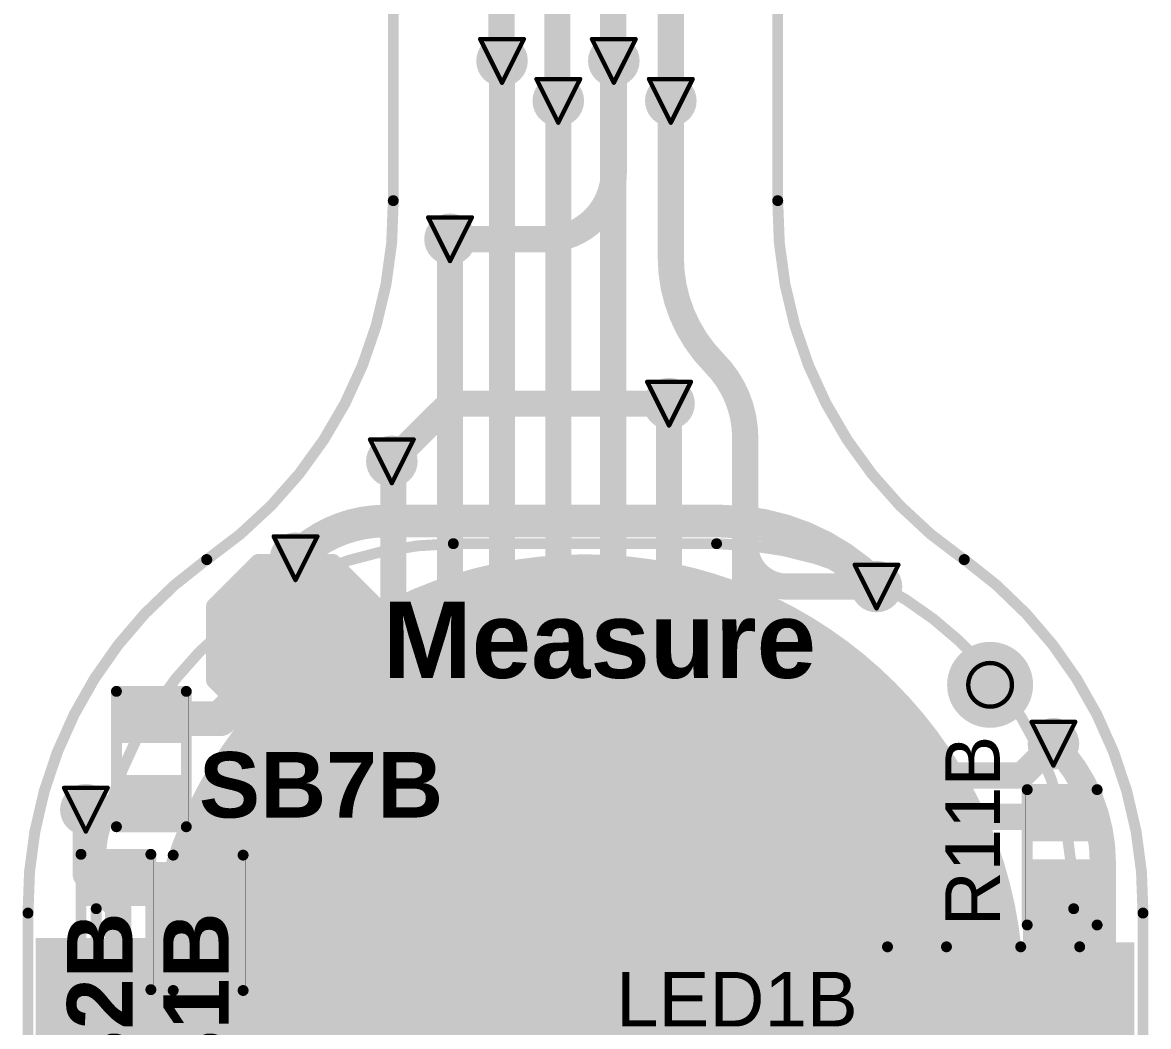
# Model space of a CAD drawing. Header units: inches. Extents: x -3.9 to 9.5, y -7 to 2.6.
# Drawn here: x -3.152 to -2.636, y -4.475 to -4.015 of the extents above; entities that cross this region are included whole.
import ezdxf

# ---------------------------------------------------------------- set-up
doc = ezdxf.new("R2010")
doc.units = ezdxf.units.IN
doc.header["$MEASUREMENT"] = 0
for name, color, linetype in [('Board Outline', 216, 'Continuous'), ('Bottom Layer', 5, 'Continuous'), ('Bottom Overlay', 54, 'Continuous'), ('Bottom Paste', 16, 'Continuous'), ('Bottom Solder', 6, 'Continuous'), ('Drill Drawing', 1, 'Continuous'), ('Pad Holes', 156, 'Continuous'), ('Top Layer', 1, 'Continuous'), ('Top Overlay', 2, 'Continuous'), ('Top Paste', 8, 'Continuous'), ('Top Solder', 216, 'Continuous'), ('Via Holes', 16, 'Continuous')]:
    doc.layers.add(name, color=color, linetype=linetype)
doc.styles.add('Arial', font='', dxfattribs={"height": 0.2})
doc.styles.add('Arial_Bold', font='', dxfattribs={"height": 0.2})
doc.styles.get('Arial').set_extended_font_data('Arial')
doc.styles.get('Arial_Bold').set_extended_font_data('Arial', bold=True)

# ---------------------------------------------------------------- blocks, each defined once
blk = doc.blocks.new('S______B______0402_61')
at = {"layer": 'Top Layer'}
for points in [[(-0.0275, -0.0125), (-0.0275, 0.0125), (-0.0095, 0.0125), (-0.0095, -0.0125)], [(0.0095, -0.0125), (0.0095, 0.0125), (0.0275, 0.0125), (0.0275, -0.0125)]]:
    blk.add_hatch(color=1, dxfattribs=at).paths.add_polyline_path(points)
at = {"layer": 'Top Paste'}
for points in [[(-0.0275, -0.0125), (-0.0275, 0.0125), (-0.0095, 0.0125), (-0.0095, -0.0125)], [(0.0095, -0.0125), (0.0095, 0.0125), (0.0275, 0.0125), (0.0275, -0.0125)]]:
    blk.add_hatch(color=8, dxfattribs=at).paths.add_polyline_path(points)
at = {"layer": 'Top Solder'}
for points in [[(-0.0296654, -0.0146654), (-0.0296654, 0.0146654), (-0.0073346, 0.0146654), (-0.0073346, -0.0146654)], [(0.0073346, -0.0146654), (0.0073346, 0.0146654), (0.0296654, 0.0146654), (0.0296654, -0.0146654)]]:
    blk.add_hatch(color=216, dxfattribs=at).paths.add_polyline_path(points)
at = {"layer": 'Top Overlay'}
for points, const_width in [([(-0.031, 0.016), (-0.031, -0.016)], 0.005), ([(-0.031, 0.016), (0.031, 0.016)], 0.005), ([(0.031, 0.016), (0.031, -0.016)], 0.005), ([(-0.031, -0.016), (0.031, -0.016)], 0.005), ([(-0.032, -0.017), (0.032, -0.017)], 0.000127)]:
    blk.add_lwpolyline(points, dxfattribs=dict(at, const_width=const_width))
for points, const_width in [([(-0.03225, 0.016, 1), (-0.02975, 0.016, 1)], 0.0025), ([(-0.03225, 0.016, 1), (-0.02975, 0.016, 1)], 0.0025), ([(0.02975, 0.016, 1), (0.03225, 0.016, 1)], 0.0025), ([(0.02975, 0.016, 1), (0.03225, 0.016, 1)], 0.0025), ([(-0.03225, -0.016, 1), (-0.02975, -0.016, 1)], 0.0025), ([(-0.03225, -0.016, 1), (-0.02975, -0.016, 1)], 0.0025), ([(0.02975, -0.016, 1), (0.03225, -0.016, 1)], 0.0025), ([(0.02975, -0.016, 1), (0.03225, -0.016, 1)], 0.0025), ([(-0.0320317, -0.017, 1), (-0.0319683, -0.017, 1)], 6.35e-05), ([(0.0319683, -0.017, 1), (0.0320317, -0.017, 1)], 6.35e-05)]:
    blk.add_lwpolyline(points, format="xyb", close=True, dxfattribs=dict(at, const_width=const_width))
blk = doc.blocks.new('S______B______0402_96')
at = {"layer": 'Top Layer'}
for points in [[(-0.0275, -0.0125), (-0.0275, 0.0125), (-0.0095, 0.0125), (-0.0095, -0.0125)], [(0.0095, -0.0125), (0.0095, 0.0125), (0.0275, 0.0125), (0.0275, -0.0125)]]:
    blk.add_hatch(color=1, dxfattribs=at).paths.add_polyline_path(points)
at = {"layer": 'Top Paste'}
for points in [[(-0.0275, -0.0125), (-0.0275, 0.0125), (-0.0095, 0.0125), (-0.0095, -0.0125)], [(0.0095, -0.0125), (0.0095, 0.0125), (0.0275, 0.0125), (0.0275, -0.0125)]]:
    blk.add_hatch(color=8, dxfattribs=at).paths.add_polyline_path(points)
at = {"layer": 'Top Solder'}
for points in [[(-0.0296654, -0.0146654), (-0.0296654, 0.0146654), (-0.0073346, 0.0146654), (-0.0073346, -0.0146654)], [(0.0073346, -0.0146654), (0.0073346, 0.0146654), (0.0296654, 0.0146654), (0.0296654, -0.0146654)]]:
    blk.add_hatch(color=216, dxfattribs=at).paths.add_polyline_path(points)
at = {"layer": 'Top Overlay'}
for points, const_width in [([(-0.031, 0.016), (-0.031, -0.016)], 0.005), ([(-0.031, 0.016), (0.031, 0.016)], 0.005), ([(0.031, 0.016), (0.031, -0.016)], 0.005), ([(-0.031, -0.016), (0.031, -0.016)], 0.005), ([(-0.032, -0.017), (0.032, -0.017)], 0.000127)]:
    blk.add_lwpolyline(points, dxfattribs=dict(at, const_width=const_width))
for points, const_width in [([(-0.03225, 0.016, 1), (-0.02975, 0.016, 1)], 0.0025), ([(-0.03225, 0.016, 1), (-0.02975, 0.016, 1)], 0.0025), ([(0.02975, 0.016, 1), (0.03225, 0.016, 1)], 0.0025), ([(0.02975, 0.016, 1), (0.03225, 0.016, 1)], 0.0025), ([(-0.03225, -0.016, 1), (-0.02975, -0.016, 1)], 0.0025), ([(-0.03225, -0.016, 1), (-0.02975, -0.016, 1)], 0.0025), ([(0.02975, -0.016, 1), (0.03225, -0.016, 1)], 0.0025), ([(0.02975, -0.016, 1), (0.03225, -0.016, 1)], 0.0025), ([(-0.0320317, -0.017, 1), (-0.0319683, -0.017, 1)], 6.35e-05), ([(0.0319683, -0.017, 1), (0.0320317, -0.017, 1)], 6.35e-05)]:
    blk.add_lwpolyline(points, format="xyb", close=True, dxfattribs=dict(at, const_width=const_width))
blk = doc.blocks.new('S______B______0402_103')
at = {"layer": 'Top Layer'}
for points in [[(-0.0275, -0.0125), (-0.0275, 0.0125), (-0.0095, 0.0125), (-0.0095, -0.0125)], [(0.0095, -0.0125), (0.0095, 0.0125), (0.0275, 0.0125), (0.0275, -0.0125)]]:
    blk.add_hatch(color=1, dxfattribs=at).paths.add_polyline_path(points)
at = {"layer": 'Top Paste'}
for points in [[(-0.0275, -0.0125), (-0.0275, 0.0125), (-0.0095, 0.0125), (-0.0095, -0.0125)], [(0.0095, -0.0125), (0.0095, 0.0125), (0.0275, 0.0125), (0.0275, -0.0125)]]:
    blk.add_hatch(color=8, dxfattribs=at).paths.add_polyline_path(points)
at = {"layer": 'Top Solder'}
for points in [[(-0.0296654, -0.0146654), (-0.0296654, 0.0146654), (-0.0073346, 0.0146654), (-0.0073346, -0.0146654)], [(0.0073346, -0.0146654), (0.0073346, 0.0146654), (0.0296654, 0.0146654), (0.0296654, -0.0146654)]]:
    blk.add_hatch(color=216, dxfattribs=at).paths.add_polyline_path(points)
at = {"layer": 'Top Overlay'}
for points, const_width in [([(-0.031, 0.016), (-0.031, -0.016)], 0.005), ([(-0.031, 0.016), (0.031, 0.016)], 0.005), ([(0.031, 0.016), (0.031, -0.016)], 0.005), ([(-0.031, -0.016), (0.031, -0.016)], 0.005), ([(-0.032, -0.017), (0.032, -0.017)], 0.000127)]:
    blk.add_lwpolyline(points, dxfattribs=dict(at, const_width=const_width))
for points, const_width in [([(-0.03225, 0.016, 1), (-0.02975, 0.016, 1)], 0.0025), ([(-0.03225, 0.016, 1), (-0.02975, 0.016, 1)], 0.0025), ([(0.02975, 0.016, 1), (0.03225, 0.016, 1)], 0.0025), ([(0.02975, 0.016, 1), (0.03225, 0.016, 1)], 0.0025), ([(-0.03225, -0.016, 1), (-0.02975, -0.016, 1)], 0.0025), ([(-0.03225, -0.016, 1), (-0.02975, -0.016, 1)], 0.0025), ([(0.02975, -0.016, 1), (0.03225, -0.016, 1)], 0.0025), ([(0.02975, -0.016, 1), (0.03225, -0.016, 1)], 0.0025), ([(-0.0320317, -0.017, 1), (-0.0319683, -0.017, 1)], 6.35e-05), ([(0.0319683, -0.017, 1), (0.0320317, -0.017, 1)], 6.35e-05)]:
    blk.add_lwpolyline(points, format="xyb", close=True, dxfattribs=dict(at, const_width=const_width))
blk = doc.blocks.new('R___0402_110')
at = {"layer": 'Top Layer'}
for points in [[(-0.0275, -0.0125), (-0.0275, 0.0125), (-0.0095, 0.0125), (-0.0095, -0.0125)], [(0.0095, -0.0125), (0.0095, 0.0125), (0.0275, 0.0125), (0.0275, -0.0125)]]:
    blk.add_hatch(color=1, dxfattribs=at).paths.add_polyline_path(points)
at = {"layer": 'Top Paste'}
for points in [[(-0.0275, -0.0125), (-0.0275, 0.0125), (-0.0095, 0.0125), (-0.0095, -0.0125)], [(0.0095, -0.0125), (0.0095, 0.0125), (0.0275, 0.0125), (0.0275, -0.0125)]]:
    blk.add_hatch(color=8, dxfattribs=at).paths.add_polyline_path(points)
at = {"layer": 'Top Solder'}
for points in [[(-0.0296654, -0.0146654), (-0.0296654, 0.0146654), (-0.0073346, 0.0146654), (-0.0073346, -0.0146654)], [(0.0073346, -0.0146654), (0.0073346, 0.0146654), (0.0296654, 0.0146654), (0.0296654, -0.0146654)]]:
    blk.add_hatch(color=216, dxfattribs=at).paths.add_polyline_path(points)
at = {"layer": 'Top Overlay'}
for points, const_width in [([(-0.031, -0.016), (-0.031, 0.016)], 0.005), ([(0.031, 0.016), (-0.031, 0.016)], 0.005), ([(0.031, -0.016), (0.031, 0.016)], 0.005), ([(0.031, -0.016), (-0.031, -0.016)], 0.005), ([(0.032, -0.017), (-0.032, -0.017)], 0.000127)]:
    blk.add_lwpolyline(points, dxfattribs=dict(at, const_width=const_width))
for points, const_width in [([(-0.03225, 0.016, 1), (-0.02975, 0.016, 1)], 0.0025), ([(-0.03225, 0.016, 1), (-0.02975, 0.016, 1)], 0.0025), ([(0.02975, 0.016, 1), (0.03225, 0.016, 1)], 0.0025), ([(0.02975, 0.016, 1), (0.03225, 0.016, 1)], 0.0025), ([(-0.03225, -0.016, 1), (-0.02975, -0.016, 1)], 0.0025), ([(-0.03225, -0.016, 1), (-0.02975, -0.016, 1)], 0.0025), ([(0.02975, -0.016, 1), (0.03225, -0.016, 1)], 0.0025), ([(0.02975, -0.016, 1), (0.03225, -0.016, 1)], 0.0025), ([(-0.0320317, -0.017, 1), (-0.0319683, -0.017, 1)], 6.35e-05), ([(0.0319683, -0.017, 1), (0.0320317, -0.017, 1)], 6.35e-05)]:
    blk.add_lwpolyline(points, format="xyb", close=True, dxfattribs=dict(at, const_width=const_width))
blk = doc.blocks.new('T__________187')
at = {"layer": 'Top Layer'}
blk.add_hatch(color=1, dxfattribs=at).paths.add_polyline_path([(0.015, 0.03), (-0.015, 0.03), (-0.03, 0.015), (-0.03, -0.015), (-0.015, -0.03), (0.015, -0.03), (0.03, -0.015), (0.03, 0.015)])
at = {"layer": 'Top Paste'}
blk.add_hatch(color=8, dxfattribs=at).paths.add_polyline_path([(0.015, 0.03), (-0.015, 0.03), (-0.03, 0.015), (-0.03, -0.015), (-0.015, -0.03), (0.015, -0.03), (0.03, -0.015), (0.03, 0.015)])
at = {"layer": 'Top Solder'}
blk.add_hatch(color=216, dxfattribs=at).paths.add_polyline_path([(0.017, 0.034), (-0.017, 0.034), (-0.034, 0.017), (-0.034, -0.017), (-0.017, -0.034), (0.017, -0.034), (0.034, -0.017), (0.034, 0.017)])
at = {"layer": 'Top Overlay', "const_width": 0.007874}
for points in [[(-0.017, 0.037), (-0.037, 0.017)], [(0.017, 0.037), (-0.017, 0.037)], [(0.017, 0.037), (-0.017, 0.037)], [(0.037, 0.017), (0.017, 0.037)], [(-0.037, 0.017), (-0.037, -0.017)], [(0.037, 0.017), (0.037, -0.017)], [(-0.017, -0.037), (-0.037, -0.017)], [(0.037, -0.017), (0.017, -0.037)], [(0.017, -0.037), (-0.017, -0.037)], [(0.017, -0.037), (-0.017, -0.037)]]:
    blk.add_lwpolyline(points, dxfattribs=at)
at = {"layer": 'Top Overlay', "const_width": 0.003937}
for points in [[(-0.0189685, 0.037, 1), (-0.0150315, 0.037, 1)], [(-0.0189685, 0.037, 1), (-0.0150315, 0.037, 1)], [(-0.0189685, 0.037, 1), (-0.0150315, 0.037, 1)], [(0.0150315, 0.037, 1), (0.0189685, 0.037, 1)], [(0.0150315, 0.037, 1), (0.0189685, 0.037, 1)], [(0.0150315, 0.037, 1), (0.0189685, 0.037, 1)], [(-0.0389685, 0.017, 1), (-0.0350315, 0.017, 1)], [(-0.0389685, 0.017, 1), (-0.0350315, 0.017, 1)], [(0.0350315, 0.017, 1), (0.0389685, 0.017, 1)], [(0.0350315, 0.017, 1), (0.0389685, 0.017, 1)], [(-0.0389685, -0.017, 1), (-0.0350315, -0.017, 1)], [(-0.0389685, -0.017, 1), (-0.0350315, -0.017, 1)], [(0.0350315, -0.017, 1), (0.0389685, -0.017, 1)], [(0.0350315, -0.017, 1), (0.0389685, -0.017, 1)], [(-0.0189685, -0.037, 1), (-0.0150315, -0.037, 1)], [(-0.0189685, -0.037, 1), (-0.0150315, -0.037, 1)], [(-0.0189685, -0.037, 1), (-0.0150315, -0.037, 1)], [(0.0150315, -0.037, 1), (0.0189685, -0.037, 1)], [(0.0150315, -0.037, 1), (0.0189685, -0.037, 1)], [(0.0150315, -0.037, 1), (0.0189685, -0.037, 1)]]:
    blk.add_lwpolyline(points, format="xyb", close=True, dxfattribs=at)
blk = doc.blocks.new('_EMG________B_201')
at = {"layer": 'Bottom Layer'}
h = blk.add_hatch(color=5, dxfattribs=at)
edge = h.paths.add_edge_path()
edge.add_arc((-1.1e-06, 0.3931962), 0.1968504, 0, 360)
at = {"layer": 'Bottom Paste'}
h = blk.add_hatch(color=16, dxfattribs=at)
edge = h.paths.add_edge_path()
edge.add_arc((-1.1e-06, 0.3931962), 0.1968504, 0, 360)
at = {"layer": 'Bottom Solder'}
h = blk.add_hatch(color=6, dxfattribs=at)
edge = h.paths.add_edge_path()
edge.add_arc((-1.1e-06, 0.3931962), 0.2008504, 0, 360)
at = {"layer": 'Bottom Overlay', "const_width": 0.005}
for points in [[(-0.2237483, 0.4317209, -0.414213562373095), (-0.0602622, 0.5989226)], [(0.0602644, 0.5989226, -0.4142135623730966), (0.2237505, 0.4317209)]]:
    blk.add_lwpolyline(points, format="xyb", dxfattribs=at)
for points in [[(-0.0602622, 0.5989226), (0.0602644, 0.5989226)], [(-0.2237483, -0.431721), (-0.2237483, 0.4317209)], [(0.2237505, -0.4317177), (0.2237505, 0.4317242)]]:
    blk.add_lwpolyline(points, dxfattribs=at)
at = {"layer": 'Bottom Overlay', "const_width": 0.0025}
for points in [[(-0.0615122, 0.5989226, 1), (-0.0590122, 0.5989226, 1)], [(-0.0615122, 0.5989226, 1), (-0.0590122, 0.5989226, 1)], [(0.0590144, 0.5989226, 1), (0.0615144, 0.5989226, 1)], [(0.0590144, 0.5989226, 1), (0.0615144, 0.5989226, 1)], [(-0.2249983, 0.4317209, 1), (-0.2224983, 0.4317209, 1)], [(-0.2249983, 0.4317209, 1), (-0.2224983, 0.4317209, 1)], [(0.2225005, 0.4317242, 1), (0.2250005, 0.4317242, 1)], [(0.2225005, 0.4317209, 1), (0.2250005, 0.4317209, 1)]]:
    blk.add_lwpolyline(points, format="xyb", close=True, dxfattribs=at)
blk = doc.blocks.new('LED_0603_208')
at = {"layer": 'Top Layer'}
for points in [[(-0.03937, 0.01968505), (-0.019685, 0.01968505), (-0.019685, -0.01968505), (-0.03937, -0.01968505)], [(0.0196851, 0.01968505), (0.0393701, 0.01968505), (0.0393701, -0.01968505), (0.0196851, -0.01968505)]]:
    blk.add_hatch(color=1, dxfattribs=at).paths.add_polyline_path(points)
at = {"layer": 'Top Overlay'}
blk.add_hatch(color=2, dxfattribs=at).paths.add_polyline_path([(0.044, -0.0259999), (0.0689998, -0.0259999), (0.0689998, 0.0260001), (0.044, 0.0260001)])
at = {"layer": 'Top Paste'}
for points in [[(-0.03937, 0.01968505), (-0.019685, 0.01968505), (-0.019685, -0.01968505), (-0.03937, -0.01968505)], [(0.0196851, 0.01968505), (0.0393701, 0.01968505), (0.0393701, -0.01968505), (0.0196851, -0.01968505)]]:
    blk.add_hatch(color=8, dxfattribs=at).paths.add_polyline_path(points)
at = {"layer": 'Top Solder'}
for points in [[(-0.04337, 0.02368505), (-0.015685, 0.02368505), (-0.015685, -0.02368505), (-0.04337, -0.02368505)], [(0.0156851, 0.02368505), (0.0433701, 0.02368505), (0.0433701, -0.02368505), (0.0156851, -0.02368505)]]:
    blk.add_hatch(color=216, dxfattribs=at).paths.add_polyline_path(points)
at = {"layer": 'Top Overlay', "const_width": 0.005}
for points in [[(-0.044, 0.024), (-0.017, 0.024)], [(-0.044, -0.024), (-0.044, 0.024)], [(0.017, 0.024), (0.0440001, 0.024)], [(0.0440001, -0.024), (0.0440001, 0.024)], [(-0.044, -0.024), (-0.017, -0.024)], [(0.017, -0.024), (0.0440001, -0.024)]]:
    blk.add_lwpolyline(points, dxfattribs=at)
at = {"layer": 'Top Overlay', "const_width": 0.0025}
for points in [[(-0.04525, 0.024, 1), (-0.04275, 0.024, 1)], [(-0.04525, 0.024, 1), (-0.04275, 0.024, 1)], [(-0.01825, 0.024, 1), (-0.01575, 0.024, 1)], [(0.01575, 0.024, 1), (0.01825, 0.024, 1)], [(0.0427501, 0.024, 1), (0.0452501, 0.024, 1)], [(0.0427501, 0.024, 1), (0.0452501, 0.024, 1)], [(-0.04525, -0.024, 1), (-0.04275, -0.024, 1)], [(-0.04525, -0.024, 1), (-0.04275, -0.024, 1)], [(-0.01825, -0.024, 1), (-0.01575, -0.024, 1)], [(0.01575, -0.024, 1), (0.01825, -0.024, 1)], [(0.0427501, -0.024, 1), (0.0452501, -0.024, 1)], [(0.0427501, -0.024, 1), (0.0452501, -0.024, 1)]]:
    blk.add_lwpolyline(points, format="xyb", close=True, dxfattribs=at)

msp = doc.modelspace()

# ---------------------------------------------------------------- hatches: boundary and pattern name
at = {"layer": 'Bottom Layer'}
h = msp.add_hatch(color=5, dxfattribs=at)
edge = h.paths.add_edge_path()
edge.add_arc((-2.932375, -4.0329995), 0.011811, 0, 360)
h = msp.add_hatch(color=5, dxfattribs=at)
edge = h.paths.add_edge_path()
edge.add_arc((-2.8811939, -4.0329995), 0.011811, 0, 360)
h = msp.add_hatch(color=5, dxfattribs=at)
edge = h.paths.add_edge_path()
edge.add_arc((-2.9066142, -4.0512926), 0.011811, 0, 360)
h = msp.add_hatch(color=5, dxfattribs=at)
edge = h.paths.add_edge_path()
edge.add_arc((-2.8550968, -4.0512926), 0.011811, 0, 360)
h = msp.add_hatch(color=5, dxfattribs=at)
edge = h.paths.add_edge_path()
edge.add_arc((-2.956186, -4.1146617), 0.011811, 0, 360)
h = msp.add_hatch(color=5, dxfattribs=at)
edge = h.paths.add_edge_path()
edge.add_arc((-2.855893, -4.1899992), 0.011811, 0, 360)
h = msp.add_hatch(color=5, dxfattribs=at)
edge = h.paths.add_edge_path()
edge.add_arc((-2.9828206, -4.2164108), 0.011811, 0, 360)
h = msp.add_hatch(color=5, dxfattribs=at)
edge = h.paths.add_edge_path()
edge.add_arc((-3.0269162, -4.2607837), 0.011811, 0, 360)
h = msp.add_hatch(color=5, dxfattribs=at)
edge = h.paths.add_edge_path()
edge.add_arc((-2.7609162, -4.2737837), 0.011811, 0, 360)
h = msp.add_hatch(color=5, dxfattribs=at)
edge = h.paths.add_edge_path()
edge.add_arc((-2.6799162, -4.3457837), 0.011811, 0, 360)
h = msp.add_hatch(color=5, dxfattribs=at)
edge = h.paths.add_edge_path()
edge.add_arc((-3.1229162, -4.3759727), 0.011811, 0, 360)
at = {"layer": 'Bottom Solder'}
h = msp.add_hatch(color=6, dxfattribs=at)
edge = h.paths.add_edge_path()
edge.add_arc((-2.7089162, -4.3187837), 0.004, 0, 360)
at = {"layer": 'Pad Holes'}
h = msp.add_hatch(color=7, dxfattribs=at)
edge = h.paths.add_edge_path()
edge.add_arc((-2.7089162, -4.3187837), 0.019685, 0, 360)
at = {"layer": 'Top Layer'}
h = msp.add_hatch(color=1, dxfattribs=at)
edge = h.paths.add_edge_path()
edge.add_arc((-2.932375, -4.0329995), 0.011811, 0, 360)
h = msp.add_hatch(color=1, dxfattribs=at)
edge = h.paths.add_edge_path()
edge.add_arc((-2.8811939, -4.0329995), 0.011811, 0, 360)
h = msp.add_hatch(color=1, dxfattribs=at)
edge = h.paths.add_edge_path()
edge.add_arc((-2.9066142, -4.0512926), 0.011811, 0, 360)
h = msp.add_hatch(color=1, dxfattribs=at)
edge = h.paths.add_edge_path()
edge.add_arc((-2.8550968, -4.0512926), 0.011811, 0, 360)
h = msp.add_hatch(color=1, dxfattribs=at)
edge = h.paths.add_edge_path()
edge.add_arc((-2.956186, -4.1146617), 0.011811, 0, 360)
h = msp.add_hatch(color=1, dxfattribs=at)
edge = h.paths.add_edge_path()
edge.add_arc((-2.855893, -4.1899992), 0.011811, 0, 360)
h = msp.add_hatch(color=1, dxfattribs=at)
edge = h.paths.add_edge_path()
edge.add_arc((-2.9828206, -4.2164108), 0.011811, 0, 360)
h = msp.add_hatch(color=1, dxfattribs=at)
edge = h.paths.add_edge_path()
edge.add_arc((-3.0269162, -4.2607837), 0.011811, 0, 360)
h = msp.add_hatch(color=1, dxfattribs=at)
edge = h.paths.add_edge_path()
edge.add_arc((-2.7609162, -4.2737837), 0.011811, 0, 360)
h = msp.add_hatch(color=1, dxfattribs=at)
edge = h.paths.add_edge_path()
edge.add_arc((-2.6799162, -4.3457837), 0.011811, 0, 360)
h = msp.add_hatch(color=1, dxfattribs=at)
edge = h.paths.add_edge_path()
edge.add_arc((-3.1229162, -4.3759727), 0.011811, 0, 360)
for points in [[(-3.1261409, -4.4194161), (-3.0479163, -4.4194161), (-3.0479163, -4.3999161), (-3.1261409, -4.3999161)], [(-2.6938963, -4.4867837), (-2.6628963, -4.4867837), (-2.6628963, -4.3987837), (-2.6938963, -4.3987837)], [(-3.1459162, -4.5318996), (-3.093141, -4.5318996), (-3.093141, -4.4347838), (-3.1459162, -4.4347838)], [(-3.0799334, -4.4757821), (-3.0199162, -4.4757821), (-3.0199162, -4.4367837), (-3.0799334, -4.4367837)], [(-2.7649162, -4.5847837), (-2.7309162, -4.5847837), (-2.7309162, -4.4427837), (-2.7649162, -4.4427837)]]:
    msp.add_hatch(color=1, dxfattribs=at).paths.add_polyline_path(points)
at = {"layer": 'Top Solder'}
h = msp.add_hatch(color=216, dxfattribs=at)
edge = h.paths.add_edge_path()
edge.add_arc((-2.7089162, -4.3187837), 0.004, 0, 360)
at = {"layer": 'Via Holes'}
h = msp.add_hatch(color=7, dxfattribs=at)
edge = h.paths.add_edge_path()
edge.add_arc((-2.932375, -4.0329995), 0.0059055, 0, 360)
h = msp.add_hatch(color=7, dxfattribs=at)
edge = h.paths.add_edge_path()
edge.add_arc((-2.8811939, -4.0329995), 0.0059055, 0, 360)
h = msp.add_hatch(color=7, dxfattribs=at)
edge = h.paths.add_edge_path()
edge.add_arc((-2.9066142, -4.0512926), 0.0059055, 0, 360)
h = msp.add_hatch(color=7, dxfattribs=at)
edge = h.paths.add_edge_path()
edge.add_arc((-2.8550968, -4.0512926), 0.0059055, 0, 360)
h = msp.add_hatch(color=7, dxfattribs=at)
edge = h.paths.add_edge_path()
edge.add_arc((-2.956186, -4.1146617), 0.0059055, 0, 360)
h = msp.add_hatch(color=7, dxfattribs=at)
edge = h.paths.add_edge_path()
edge.add_arc((-2.855893, -4.1899992), 0.0059055, 0, 360)
h = msp.add_hatch(color=7, dxfattribs=at)
edge = h.paths.add_edge_path()
edge.add_arc((-2.9828206, -4.2164108), 0.0059055, 0, 360)
h = msp.add_hatch(color=7, dxfattribs=at)
edge = h.paths.add_edge_path()
edge.add_arc((-3.0269162, -4.2607837), 0.0059055, 0, 360)
h = msp.add_hatch(color=7, dxfattribs=at)
edge = h.paths.add_edge_path()
edge.add_arc((-2.7609162, -4.2737837), 0.0059055, 0, 360)
h = msp.add_hatch(color=7, dxfattribs=at)
edge = h.paths.add_edge_path()
edge.add_arc((-2.6799162, -4.3457837), 0.0059055, 0, 360)
h = msp.add_hatch(color=7, dxfattribs=at)
edge = h.paths.add_edge_path()
edge.add_arc((-3.1229162, -4.3759727), 0.0059055, 0, 360)

# ---------------------------------------------------------------- linework, layer by layer
at = {"layer": 'Board Outline', "const_width": 0.005}
for points in [[(-2.9821496, -4.0970114), (-2.9821496, -3.1944692)], [(-2.8061654, -4.0970119), (-2.8061654, -3.1944692)], [(-3.1494032, -5.2837836), (-3.1493969, -4.4233247)], [(-2.6389176, -4.4233231), (-2.6389162, -5.2837858)]]:
    msp.add_lwpolyline(points, dxfattribs=at)
for points in [[(-2.9821616, -4.0970114, -0.2500687460615742), (-3.0675386, -4.2614661)], [(-2.7207759, -4.2614666, -0.2500687460615744), (-2.8061529, -4.0970119)], [(-3.1493969, -4.4233247, -0.2441754300213252), (-3.0675966, -4.2613856)], [(-2.7207179, -4.2613861, -0.2441754300213249), (-2.6389176, -4.4233252)]]:
    msp.add_lwpolyline(points, format="xyb", dxfattribs=at)
at = {"layer": 'Board Outline', "const_width": 0.0025}
for points in [[(-2.9834116, -4.0970114, 1), (-2.9809116, -4.0970114, 1)], [(-2.9833996, -4.0970114, 1), (-2.9808996, -4.0970114, 1)], [(-2.8074154, -4.0970119, 1), (-2.8049154, -4.0970119, 1)], [(-2.8074029, -4.0970119, 1), (-2.8049029, -4.0970119, 1)], [(-3.0688466, -4.2613856, 1), (-3.0663466, -4.2613856, 1)], [(-3.0687886, -4.2614661, 1), (-3.0662886, -4.2614661, 1)], [(-2.7220259, -4.2614666, 1), (-2.7195259, -4.2614666, 1)], [(-2.7219679, -4.2613861, 1), (-2.7194679, -4.2613861, 1)], [(-3.1506469, -4.4233247, 1), (-3.1481469, -4.4233247, 1)], [(-3.1506469, -4.4233247, 1), (-3.1481469, -4.4233247, 1)], [(-2.6401676, -4.4233231, 1), (-2.6376676, -4.4233231, 1)], [(-2.6401676, -4.4233252, 1), (-2.6376676, -4.4233252, 1)]]:
    msp.add_lwpolyline(points, format="xyb", close=True, dxfattribs=at)
at = {"layer": 'Bottom Layer'}
for points, const_width in [([(-2.9326546, -4.0329995), (-2.9326546, -3.1941133)], 0.012), ([(-2.9070641, -4.0512926), (-2.9070641, -3.1941133)], 0.012), ([(-2.8814735, -4.0329995), (-2.8814735, -3.1936967)], 0.012), ([(-2.8550968, -4.0512926), (-2.8544696, -3.1926963)], 0.012), ([(-2.8811939, -4.0837775), (-2.8811939, -4.0329995)], 0.012), ([(-2.956186, -4.1146617), (-2.9120781, -4.1146617)], 0.012), ([(-2.9828206, -4.2164108), (-2.956409, -4.1899992)], 0.012), ([(-2.956409, -4.1899992), (-2.855893, -4.1899992)], 0.012), ([(-2.985874, -4.2437837), (-2.8323376, -4.2437837)], 0.015), ([(-2.7616269, -4.273073), (-2.7609162, -4.2737837)], 0.015), ([(-2.7616269, -4.273073), (-2.7609162, -4.2737837)], 0.012), ([(-3.1229162, -4.4057837), (-3.1229162, -4.3759727)], 0.012), ([(-2.6572842, -4.5036874), (-2.6572842, -4.4004222)], 0.012), ([(-3.1229162, -4.4057837), (-3.1081052, -4.4205947)], 0.012), ([(-3.1081052, -4.5135947), (-3.1081052, -4.4205947)], 0.012), ([(-2.8944065, -4.4598533), (-2.8484761, -4.5057837)], 0.022)]:
    msp.add_lwpolyline(points, dxfattribs=dict(at, const_width=const_width))
for points, const_width in [([(-2.9356546, -4.0329995, 1), (-2.9296546, -4.0329995, 1)], 0.006), ([(-2.8844735, -4.0329995, 1), (-2.8784735, -4.0329995, 1)], 0.006), ([(-2.8841939, -4.0329995, 1), (-2.8781939, -4.0329995, 1)], 0.006), ([(-2.9100641, -4.0512926, 1), (-2.9040641, -4.0512926, 1)], 0.006), ([(-2.8580968, -4.0512926, 1), (-2.8520968, -4.0512926, 1)], 0.006), ([(-2.8841939, -4.0837775, 1), (-2.8781939, -4.0837775, 1)], 0.006), ([(-2.8841939, -4.0837775, 1), (-2.8781939, -4.0837775, 1)], 0.006), ([(-2.959186, -4.1146617, 1), (-2.953186, -4.1146617, 1)], 0.006), ([(-2.9150781, -4.1146617, 1), (-2.9090781, -4.1146617, 1)], 0.006), ([(-2.9150781, -4.1146617, 1), (-2.9090781, -4.1146617, 1)], 0.006), ([(-2.959409, -4.1899992, 1), (-2.953409, -4.1899992, 1)], 0.006), ([(-2.959409, -4.1899992, 1), (-2.953409, -4.1899992, 1)], 0.006), ([(-2.858893, -4.1899992, 1), (-2.852893, -4.1899992, 1)], 0.006), ([(-2.9858206, -4.2164108, 1), (-2.9798206, -4.2164108, 1)], 0.006), ([(-2.989624, -4.2437836, 1), (-2.982124, -4.2437836, 1)], 0.0075), ([(-2.989624, -4.2437837, 1), (-2.982124, -4.2437837, 1)], 0.0075), ([(-2.8360876, -4.2437837, 1), (-2.8285876, -4.2437837, 1)], 0.0075), ([(-2.8360876, -4.2437837, 1), (-2.8285876, -4.2437837, 1)], 0.0075), ([(-3.0306662, -4.2607836, 1), (-3.0231662, -4.2607836, 1)], 0.0075), ([(-2.7653769, -4.273073, 1), (-2.7578769, -4.273073, 1)], 0.0075), ([(-2.7653769, -4.273073, 1), (-2.7578769, -4.273073, 1)], 0.0075), ([(-2.7646662, -4.2737837, 1), (-2.7571662, -4.2737837, 1)], 0.0075), ([(-2.7646269, -4.273073, 1), (-2.7586269, -4.273073, 1)], 0.006), ([(-2.7639162, -4.2737837, 1), (-2.7579162, -4.2737837, 1)], 0.006), ([(-2.6829162, -4.3457837, 1), (-2.6769162, -4.3457837, 1)], 0.006), ([(-3.1259162, -4.3759727, 1), (-3.1199162, -4.3759727, 1)], 0.006), ([(-2.6602842, -4.4004222, 1), (-2.6542842, -4.4004222, 1)], 0.006), ([(-2.6602842, -4.4004222, 1), (-2.6542842, -4.4004222, 1)], 0.006), ([(-3.1259162, -4.4057837, 1), (-3.1199162, -4.4057837, 1)], 0.006), ([(-3.1259162, -4.4057837, 1), (-3.1199162, -4.4057837, 1)], 0.006), ([(-3.1111052, -4.4205947, 1), (-3.1051052, -4.4205947, 1)], 0.006), ([(-3.1111052, -4.4205947, 1), (-3.1051052, -4.4205947, 1)], 0.006), ([(-2.8999065, -4.4598533, 1), (-2.8889065, -4.4598533, 1)], 0.011)]:
    msp.add_lwpolyline(points, format="xyb", close=True, dxfattribs=dict(at, const_width=const_width))
for points, const_width in [([(-2.8811939, -4.0837775, -0.4142135623730951), (-2.9120781, -4.1146617)], 0.012), ([(-3.0269162, -4.2607836, -0.1989130774381488), (-2.985874, -4.2437836)], 0.015), ([(-2.8323376, -4.2437837, -0.198912367379658), (-2.7616269, -4.273073)], 0.015), ([(-2.6799162, -4.3457837, -0.1989118917241531), (-2.6572842, -4.4004222)], 0.012)]:
    msp.add_lwpolyline(points, format="xyb", dxfattribs=dict(at, const_width=const_width))
at = {"layer": 'Drill Drawing', "const_width": 0.002}
for points in [[(-2.942375, -4.0229995), (-2.922375, -4.0229995)], [(-2.942375, -4.0229995), (-2.932375, -4.0429995)], [(-2.932375, -4.0429995), (-2.922375, -4.0229995)], [(-2.8911939, -4.0229995), (-2.8711939, -4.0229995)], [(-2.8911939, -4.0229995), (-2.8811939, -4.0429995)], [(-2.8811939, -4.0429995), (-2.8711939, -4.0229995)], [(-2.9166142, -4.0412926), (-2.8966142, -4.0412926)], [(-2.9166142, -4.0412926), (-2.9066142, -4.0612926)], [(-2.9066142, -4.0612926), (-2.8966142, -4.0412926)], [(-2.8650968, -4.0412926), (-2.8450968, -4.0412926)], [(-2.8650968, -4.0412926), (-2.8550968, -4.0612926)], [(-2.8550968, -4.0612926), (-2.8450968, -4.0412926)], [(-2.966186, -4.1046617), (-2.946186, -4.1046617)], [(-2.966186, -4.1046617), (-2.956186, -4.1246617)], [(-2.956186, -4.1246617), (-2.946186, -4.1046617)], [(-2.865893, -4.1799992), (-2.845893, -4.1799992)], [(-2.865893, -4.1799992), (-2.855893, -4.1999992)], [(-2.855893, -4.1999992), (-2.845893, -4.1799992)], [(-2.9928206, -4.2064108), (-2.9728206, -4.2064108)], [(-2.9928206, -4.2064108), (-2.9828206, -4.2264108)], [(-2.9828206, -4.2264108), (-2.9728206, -4.2064108)], [(-3.0369162, -4.2507837), (-3.0169162, -4.2507837)], [(-3.0369162, -4.2507837), (-3.0269162, -4.2707837)], [(-3.0269162, -4.2707837), (-3.0169162, -4.2507837)], [(-2.7709162, -4.2637837), (-2.7509162, -4.2637837)], [(-2.7709162, -4.2637837), (-2.7609162, -4.2837837)], [(-2.7609162, -4.2837837), (-2.7509162, -4.2637837)], [(-2.6899162, -4.3357837), (-2.6699162, -4.3357837)], [(-2.6899162, -4.3357837), (-2.6799162, -4.3557837)], [(-2.6799162, -4.3557837), (-2.6699162, -4.3357837)], [(-3.1329162, -4.3659727), (-3.1129162, -4.3659727)], [(-3.1329162, -4.3659727), (-3.1229162, -4.3859727)], [(-3.1229162, -4.3859727), (-3.1129162, -4.3659727)]]:
    msp.add_lwpolyline(points, dxfattribs=at)
at = {"layer": 'Drill Drawing'}
for points, const_width in [([(-2.942875, -4.0229995, 1), (-2.941875, -4.0229995, 1)], 0.001), ([(-2.942875, -4.0229995, 1), (-2.941875, -4.0229995, 1)], 0.001), ([(-2.922875, -4.0229995, 1), (-2.921875, -4.0229995, 1)], 0.001), ([(-2.922875, -4.0229995, 1), (-2.921875, -4.0229995, 1)], 0.001), ([(-2.8916939, -4.0229995, 1), (-2.8906939, -4.0229995, 1)], 0.001), ([(-2.8916939, -4.0229995, 1), (-2.8906939, -4.0229995, 1)], 0.001), ([(-2.8716939, -4.0229995, 1), (-2.8706939, -4.0229995, 1)], 0.001), ([(-2.8716939, -4.0229995, 1), (-2.8706939, -4.0229995, 1)], 0.001), ([(-2.9171142, -4.0412926, 1), (-2.9161142, -4.0412926, 1)], 0.001), ([(-2.9171142, -4.0412926, 1), (-2.9161142, -4.0412926, 1)], 0.001), ([(-2.8971142, -4.0412926, 1), (-2.8961142, -4.0412926, 1)], 0.001), ([(-2.8971142, -4.0412926, 1), (-2.8961142, -4.0412926, 1)], 0.001), ([(-2.8655968, -4.0412926, 1), (-2.8645968, -4.0412926, 1)], 0.001), ([(-2.8655968, -4.0412926, 1), (-2.8645968, -4.0412926, 1)], 0.001), ([(-2.8455968, -4.0412926, 1), (-2.8445968, -4.0412926, 1)], 0.001), ([(-2.8455968, -4.0412926, 1), (-2.8445968, -4.0412926, 1)], 0.001), ([(-2.932875, -4.0429995, 1), (-2.931875, -4.0429995, 1)], 0.001), ([(-2.932875, -4.0429995, 1), (-2.931875, -4.0429995, 1)], 0.001), ([(-2.8816939, -4.0429995, 1), (-2.8806939, -4.0429995, 1)], 0.001), ([(-2.8816939, -4.0429995, 1), (-2.8806939, -4.0429995, 1)], 0.001), ([(-2.9071142, -4.0612926, 1), (-2.9061142, -4.0612926, 1)], 0.001), ([(-2.9071142, -4.0612926, 1), (-2.9061142, -4.0612926, 1)], 0.001), ([(-2.8555968, -4.0612926, 1), (-2.8545968, -4.0612926, 1)], 0.001), ([(-2.8555968, -4.0612926, 1), (-2.8545968, -4.0612926, 1)], 0.001), ([(-2.966686, -4.1046617, 1), (-2.965686, -4.1046617, 1)], 0.001), ([(-2.966686, -4.1046617, 1), (-2.965686, -4.1046617, 1)], 0.001), ([(-2.946686, -4.1046617, 1), (-2.945686, -4.1046617, 1)], 0.001), ([(-2.946686, -4.1046617, 1), (-2.945686, -4.1046617, 1)], 0.001), ([(-2.956686, -4.1246617, 1), (-2.955686, -4.1246617, 1)], 0.001), ([(-2.956686, -4.1246617, 1), (-2.955686, -4.1246617, 1)], 0.001), ([(-2.866393, -4.1799992, 1), (-2.865393, -4.1799992, 1)], 0.001), ([(-2.866393, -4.1799992, 1), (-2.865393, -4.1799992, 1)], 0.001), ([(-2.846393, -4.1799992, 1), (-2.845393, -4.1799992, 1)], 0.001), ([(-2.846393, -4.1799992, 1), (-2.845393, -4.1799992, 1)], 0.001), ([(-2.856393, -4.1999992, 1), (-2.855393, -4.1999992, 1)], 0.001), ([(-2.856393, -4.1999992, 1), (-2.855393, -4.1999992, 1)], 0.001), ([(-2.9933206, -4.2064108, 1), (-2.9923206, -4.2064108, 1)], 0.001), ([(-2.9933206, -4.2064108, 1), (-2.9923206, -4.2064108, 1)], 0.001), ([(-2.9733206, -4.2064108, 1), (-2.9723206, -4.2064108, 1)], 0.001), ([(-2.9733206, -4.2064108, 1), (-2.9723206, -4.2064108, 1)], 0.001), ([(-2.9833206, -4.2264108, 1), (-2.9823206, -4.2264108, 1)], 0.001), ([(-2.9833206, -4.2264108, 1), (-2.9823206, -4.2264108, 1)], 0.001), ([(-3.0374162, -4.2507837, 1), (-3.0364162, -4.2507837, 1)], 0.001), ([(-3.0374162, -4.2507837, 1), (-3.0364162, -4.2507837, 1)], 0.001), ([(-3.0174162, -4.2507837, 1), (-3.0164162, -4.2507837, 1)], 0.001), ([(-3.0174162, -4.2507837, 1), (-3.0164162, -4.2507837, 1)], 0.001), ([(-2.7714162, -4.2637837, 1), (-2.7704162, -4.2637837, 1)], 0.001), ([(-2.7714162, -4.2637837, 1), (-2.7704162, -4.2637837, 1)], 0.001), ([(-2.7514162, -4.2637837, 1), (-2.7504162, -4.2637837, 1)], 0.001), ([(-2.7514162, -4.2637837, 1), (-2.7504162, -4.2637837, 1)], 0.001), ([(-3.0274162, -4.2707837, 1), (-3.0264162, -4.2707837, 1)], 0.001), ([(-3.0274162, -4.2707837, 1), (-3.0264162, -4.2707837, 1)], 0.001), ([(-2.7614162, -4.2837837, 1), (-2.7604162, -4.2837837, 1)], 0.001), ([(-2.7614162, -4.2837837, 1), (-2.7604162, -4.2837837, 1)], 0.001), ([(-2.6989162, -4.3187837, 1), (-2.7189162, -4.3187837, 1)], 0.002), ([(-2.7194162, -4.3187837, 1), (-2.7184162, -4.3187837, 1)], 0.001), ([(-2.6994162, -4.3187837, 1), (-2.6984162, -4.3187837, 1)], 0.001), ([(-2.6904162, -4.3357837, 1), (-2.6894162, -4.3357837, 1)], 0.001), ([(-2.6904162, -4.3357837, 1), (-2.6894162, -4.3357837, 1)], 0.001), ([(-2.6704162, -4.3357837, 1), (-2.6694162, -4.3357837, 1)], 0.001), ([(-2.6704162, -4.3357837, 1), (-2.6694162, -4.3357837, 1)], 0.001), ([(-2.6804162, -4.3557837, 1), (-2.6794162, -4.3557837, 1)], 0.001), ([(-2.6804162, -4.3557837, 1), (-2.6794162, -4.3557837, 1)], 0.001), ([(-3.1334162, -4.3659727, 1), (-3.1324162, -4.3659727, 1)], 0.001), ([(-3.1334162, -4.3659727, 1), (-3.1324162, -4.3659727, 1)], 0.001), ([(-3.1134162, -4.3659727, 1), (-3.1124162, -4.3659727, 1)], 0.001), ([(-3.1134162, -4.3659727, 1), (-3.1124162, -4.3659727, 1)], 0.001), ([(-3.1234162, -4.3859727, 1), (-3.1224162, -4.3859727, 1)], 0.001), ([(-3.1234162, -4.3859727, 1), (-3.1224162, -4.3859727, 1)], 0.001)]:
    msp.add_lwpolyline(points, format="xyb", close=True, dxfattribs=dict(at, const_width=const_width))
at = {"layer": 'Top Layer'}
for points, const_width in [([(-2.932375, -4.4837625), (-2.932375, -4.0329995)], 0.012), ([(-2.8814734, -4.033279), (-2.8811939, -4.0329995)], 0.012), ([(-2.8814734, -4.3702837), (-2.8814734, -4.033279)], 0.012), ([(-2.9066142, -4.2203109), (-2.9066142, -4.0512926)], 0.012), ([(-2.8550968, -4.1229928), (-2.8550968, -4.0512926)], 0.012), ([(-2.956186, -4.4087054), (-2.956186, -4.1146617)], 0.012), ([(-2.8559031, -4.1900088), (-2.855893, -4.1899987)], 0.012), ([(-2.8559031, -4.3444042), (-2.8559031, -4.1900088)], 0.012), ([(-2.8210236, -4.2547962), (-2.8210236, -4.2057371)], 0.012), ([(-2.9828206, -4.2164108), (-2.9821515, -4.2170799)], 0.012), ([(-2.9821515, -4.3701123), (-2.9821515, -4.2170799)], 0.012), ([(-2.9066142, -4.2203113), (-2.9066142, -4.2203109)], 0.012), ([(-2.9066142, -4.4823119), (-2.9066142, -4.2203113)], 0.012), ([(-3.0269162, -4.2997837), (-3.0269162, -4.2607837)], 0.02), ([(-2.8210236, -4.3397065), (-2.8210236, -4.2547962)], 0.012), ([(-2.8020361, -4.2737837), (-2.7609162, -4.2737837)], 0.012), ([(-3.0614162, -4.3342837), (-3.0269162, -4.2997837)], 0.016), ([(-3.0929162, -4.3342837), (-3.0614162, -4.3342837)], 0.016), ([(-2.6944464, -4.3603139), (-2.6799162, -4.3457837)], 0.012), ([(-2.8004162, -4.3603139), (-2.6944464, -4.3603139)], 0.012), ([(-3.1229162, -4.3759727), (-3.1042364, -4.3759727)], 0.012), ([(-2.8210236, -4.3792837), (-2.6759162, -4.3792837)], 0.012), ([(-3.0669162, -4.4092837), (-3.0213229, -4.4092837)], 0.012), ([(-2.8428419, -4.4089152), (-2.7406472, -4.4089152)], 0.012), ([(-2.7127792, -4.5279207), (-2.7127792, -4.4367832)], 0.012), ([(-3.0669162, -4.4462837), (-3.0582842, -4.4549157)], 0.012), ([(-3.1151409, -4.4634161), (-3.1091409, -4.4574161)], 0.02), ([(-3.0582842, -4.4549157), (-3.0023963, -4.4549157)], 0.012)]:
    msp.add_lwpolyline(points, dxfattribs=dict(at, const_width=const_width))
for points, const_width in [([(-2.935375, -4.0329995, 1), (-2.929375, -4.0329995, 1)], 0.006), ([(-2.8844734, -4.033279, 1), (-2.8784734, -4.033279, 1)], 0.006), ([(-2.8844734, -4.033279, 1), (-2.8784734, -4.033279, 1)], 0.006), ([(-2.8841939, -4.0329995, 1), (-2.8781939, -4.0329995, 1)], 0.006), ([(-2.9096142, -4.0512926, 1), (-2.9036142, -4.0512926, 1)], 0.006), ([(-2.8580968, -4.0512926, 1), (-2.8520968, -4.0512926, 1)], 0.006), ([(-2.959186, -4.1146617, 1), (-2.953186, -4.1146617, 1)], 0.006), ([(-2.8580969, -4.1229928, 1), (-2.8520969, -4.1229928, 1)], 0.006), ([(-2.8580968, -4.1229928, 1), (-2.8520968, -4.1229928, 1)], 0.006), ([(-2.8382764, -4.1713275, 1), (-2.8322764, -4.1713275, 1)], 0.006), ([(-2.8382725, -4.1713316, 1), (-2.8322725, -4.1713316, 1)], 0.006), ([(-2.8589031, -4.1900088, 1), (-2.8529031, -4.1900088, 1)], 0.006), ([(-2.8589031, -4.1900088, 1), (-2.8529031, -4.1900088, 1)], 0.006), ([(-2.858893, -4.1899987, 1), (-2.852893, -4.1899987, 1)], 0.006), ([(-2.8240236, -4.2057371, 1), (-2.8180236, -4.2057371, 1)], 0.006), ([(-2.8240236, -4.2057371, 1), (-2.8180236, -4.2057371, 1)], 0.006), ([(-2.9858206, -4.2164108, 1), (-2.9798206, -4.2164108, 1)], 0.006), ([(-2.9851515, -4.2170799, 1), (-2.9791515, -4.2170799, 1)], 0.006), ([(-2.9851515, -4.2170799, 1), (-2.9791515, -4.2170799, 1)], 0.006), ([(-2.9096142, -4.2203109, 1), (-2.9036142, -4.2203109, 1)], 0.006), ([(-2.9096142, -4.2203109, 1), (-2.9036142, -4.2203109, 1)], 0.006), ([(-2.9096142, -4.2203113, 1), (-2.9036142, -4.2203113, 1)], 0.006), ([(-2.9096142, -4.2203113, 1), (-2.9036142, -4.2203113, 1)], 0.006), ([(-3.0319162, -4.2607837, 1), (-3.0219162, -4.2607837, 1)], 0.01), ([(-2.8240236, -4.2547962, 1), (-2.8180236, -4.2547962, 1)], 0.006), ([(-2.8240236, -4.2547962, 1), (-2.8180236, -4.2547962, 1)], 0.006), ([(-2.8240236, -4.2547962, 1), (-2.8180236, -4.2547962, 1)], 0.006), ([(-2.8050361, -4.2737837, 1), (-2.7990361, -4.2737837, 1)], 0.006), ([(-2.8050361, -4.2737837, 1), (-2.7990361, -4.2737837, 1)], 0.006), ([(-2.7639162, -4.2737837, 1), (-2.7579162, -4.2737837, 1)], 0.006), ([(-3.0319162, -4.2997837, 1), (-3.0219162, -4.2997837, 1)], 0.01), ([(-3.0309162, -4.2997837, 1), (-3.0229162, -4.2997837, 1)], 0.008), ([(-3.0969162, -4.3342837, 1), (-3.0889162, -4.3342837, 1)], 0.008), ([(-3.0654162, -4.3342837, 1), (-3.0574162, -4.3342837, 1)], 0.008), ([(-3.0654162, -4.3342837, 1), (-3.0574162, -4.3342837, 1)], 0.008), ([(-2.8240236, -4.3397065, 1), (-2.8180236, -4.3397065, 1)], 0.006), ([(-2.8240236, -4.3397065, 1), (-2.8180236, -4.3397065, 1)], 0.006), ([(-2.8589031, -4.3444042, 1), (-2.8529031, -4.3444042, 1)], 0.006), ([(-2.8589031, -4.3444042, 1), (-2.8529031, -4.3444042, 1)], 0.006), ([(-2.6829162, -4.3457837, 1), (-2.6769162, -4.3457837, 1)], 0.006), ([(-2.8034162, -4.3603139, 1), (-2.7974162, -4.3603139, 1)], 0.006), ([(-2.8034162, -4.3603139, 1), (-2.7974162, -4.3603139, 1)], 0.006), ([(-2.6974464, -4.3603139, 1), (-2.6914464, -4.3603139, 1)], 0.006), ([(-2.6974464, -4.3603139, 1), (-2.6914464, -4.3603139, 1)], 0.006), ([(-3.0959339, -4.3713014, 1), (-3.0899339, -4.3713014, 1)], 0.006), ([(-3.0959339, -4.3713014, 1), (-3.0899339, -4.3713014, 1)], 0.006), ([(-3.0959162, -4.3712837, 1), (-3.0899162, -4.3712837, 1)], 0.006), ([(-2.9851515, -4.3701123, 1), (-2.9791515, -4.3701123, 1)], 0.006), ([(-2.9851515, -4.3701123, 1), (-2.9791515, -4.3701123, 1)], 0.006), ([(-2.8844734, -4.3702837, 1), (-2.8784734, -4.3702837, 1)], 0.006), ([(-2.8844734, -4.3702837, 1), (-2.8784734, -4.3702837, 1)], 0.006), ([(-3.1259162, -4.3759727, 1), (-3.1199162, -4.3759727, 1)], 0.006), ([(-3.1072364, -4.3759727, 1), (-3.1012364, -4.3759727, 1)], 0.006), ([(-3.1072364, -4.3759727, 1), (-3.1012364, -4.3759727, 1)], 0.006), ([(-2.8240236, -4.3792837, 1), (-2.8180236, -4.3792837, 1)], 0.006), ([(-2.8240236, -4.3792837, 1), (-2.8180236, -4.3792837, 1)], 0.006), ([(-2.6789162, -4.3792837, 1), (-2.6729162, -4.3792837, 1)], 0.006), ([(-3.0699162, -4.4092837, 1), (-3.0639162, -4.4092837, 1)], 0.006), ([(-3.0243229, -4.4092837, 1), (-3.0183229, -4.4092837, 1)], 0.006), ([(-3.0243229, -4.4092837, 1), (-3.0183229, -4.4092837, 1)], 0.006), ([(-2.959186, -4.4087054, 1), (-2.953186, -4.4087054, 1)], 0.006), ([(-2.959186, -4.4087054, 1), (-2.953186, -4.4087054, 1)], 0.006), ([(-2.8458419, -4.4089152, 1), (-2.8398419, -4.4089152, 1)], 0.006), ([(-2.8458419, -4.4089152, 1), (-2.8398419, -4.4089152, 1)], 0.006), ([(-2.7436472, -4.4089152, 1), (-2.7376472, -4.4089152, 1)], 0.006), ([(-2.7436472, -4.4089152, 1), (-2.7376472, -4.4089152, 1)], 0.006), ([(-2.7320564, -4.41144, 1), (-2.7260564, -4.41144, 1)], 0.006), ([(-2.7320564, -4.41144, 1), (-2.7260564, -4.41144, 1)], 0.006), ([(-2.960624, -4.4201435, 1), (-2.954624, -4.4201435, 1)], 0.006), ([(-2.960624, -4.4201435, 1), (-2.954624, -4.4201435, 1)], 0.006), ([(-2.718304, -4.4251924, 1), (-2.712304, -4.4251924, 1)], 0.006), ([(-2.718304, -4.4251924, 1), (-2.712304, -4.4251924, 1)], 0.006), ([(-2.7157792, -4.4367832, 1), (-2.7097792, -4.4367832, 1)], 0.006), ([(-2.7157792, -4.4367832, 1), (-2.7097792, -4.4367832, 1)], 0.006), ([(-3.0699162, -4.4462837, 1), (-3.0639162, -4.4462837, 1)], 0.006), ([(-3.1141409, -4.4574161, 1), (-3.1041409, -4.4574161, 1)], 0.01), ([(-2.9939582, -4.4534777, 1), (-2.9879582, -4.4534777, 1)], 0.006), ([(-2.9939582, -4.4534777, 1), (-2.9879582, -4.4534777, 1)], 0.006), ([(-3.1201409, -4.4634161, 1), (-3.1101409, -4.4634161, 1)], 0.01), ([(-3.0612842, -4.4549157, 1), (-3.0552842, -4.4549157, 1)], 0.006), ([(-3.0612842, -4.4549157, 1), (-3.0552842, -4.4549157, 1)], 0.006), ([(-3.0053963, -4.4549157, 1), (-2.9993963, -4.4549157, 1)], 0.006), ([(-3.0053963, -4.4549157, 1), (-2.9993963, -4.4549157, 1)], 0.006)]:
    msp.add_lwpolyline(points, format="xyb", close=True, dxfattribs=dict(at, const_width=const_width))
at = {"layer": 'Top Layer', "const_width": 0.012}
for points in [[(-2.8352764, -4.1713275, -0.1974776096896852), (-2.8550969, -4.1229928)], [(-2.8352725, -4.1713316, -0.1988821594636722), (-2.8210236, -4.2057371)], [(-2.8020361, -4.2737837, -0.4142135623730951), (-2.8210236, -4.2547962)], [(-2.8004162, -4.3603139, -0.4142135623730951), (-2.8210236, -4.3397065)], [(-2.8210236, -4.3792837, -0.4142135623730951), (-2.8559031, -4.3444042)], [(-3.0929339, -4.3713014, -0.1985053975170119), (-3.1042364, -4.3759727)], [(-3.0929162, -4.3712837, -0.0003915109816292), (-3.0929339, -4.3713014)], [(-2.9821515, -4.3701123, -0.4142135623730951), (-3.0213229, -4.4092837)], [(-2.8428419, -4.4089152, -0.4142135623730951), (-2.8814734, -4.3702837)], [(-2.956186, -4.4087054, -0.0626120362896247), (-2.957624, -4.4201435)], [(-2.7406472, -4.4089152, -0.1076505961452213), (-2.7290564, -4.41144)], [(-2.7290564, -4.41144, -0.180135143532289), (-2.715304, -4.4251924)], [(-2.957624, -4.4201435, -0.2742171571394515), (-2.9909582, -4.4534777)], [(-2.715304, -4.4251924, -0.1076505961452213), (-2.7127792, -4.4367832)], [(-2.9909582, -4.4534777, -0.0626120362896247), (-3.0023963, -4.4549157)]]:
    msp.add_lwpolyline(points, format="xyb", dxfattribs=at)

# ---------------------------------------------------------------- block references
for name, p in [('_EMG________B_201', (-2.8944052, -4.8530497)), ('LED_0603_208', (-2.7118962, -4.4627837))]:
    msp.add_blockref(name, p)
for name, p, rotation in [('T__________187', (-3.0269162, -4.2997837), 180), ('S______B______0402_61', (-3.0929162, -4.3527837), 90), ('R___0402_110', (-2.6759162, -4.3977837), 270), ('S______B______0402_96', (-3.1091412, -4.4274157), 90), ('S______B______0402_103', (-3.0669162, -4.4277837), 90)]:
    msp.add_blockref(name, p, dxfattribs=dict(rotation=rotation))

# ---------------------------------------------------------------- texts
at = {"layer": 'Top Overlay'}
for s, height, rotation, style, p in [('Measure', 0.035, 360, 'Arial_Bold', (-2.987, -4.3156436)), ('R11B', 0.025, 90, 'Arial', (-2.7044203, -4.4294369)), ('SB2B', 0.03, 90, 'Arial_Bold', (-3.1015134, -4.5347997)), ('SB1B', 0.03, 90, 'Arial_Bold', (-3.0575134, -4.5347997))]:
    msp.add_text(s, height=height, rotation=rotation, dxfattribs=dict(at, style=style)).set_placement(p)
for s, height, style, p in [('SB7B', 0.03, 'Arial_Bold', (-3.0710912, -4.3795842)), ('LED1B', 0.025, 'Arial', (-2.880148, -4.4752796))]:
    msp.add_text(s, height=height, dxfattribs=dict(at, style=style)).set_placement(p)

doc.saveas('drawing.dxf')
